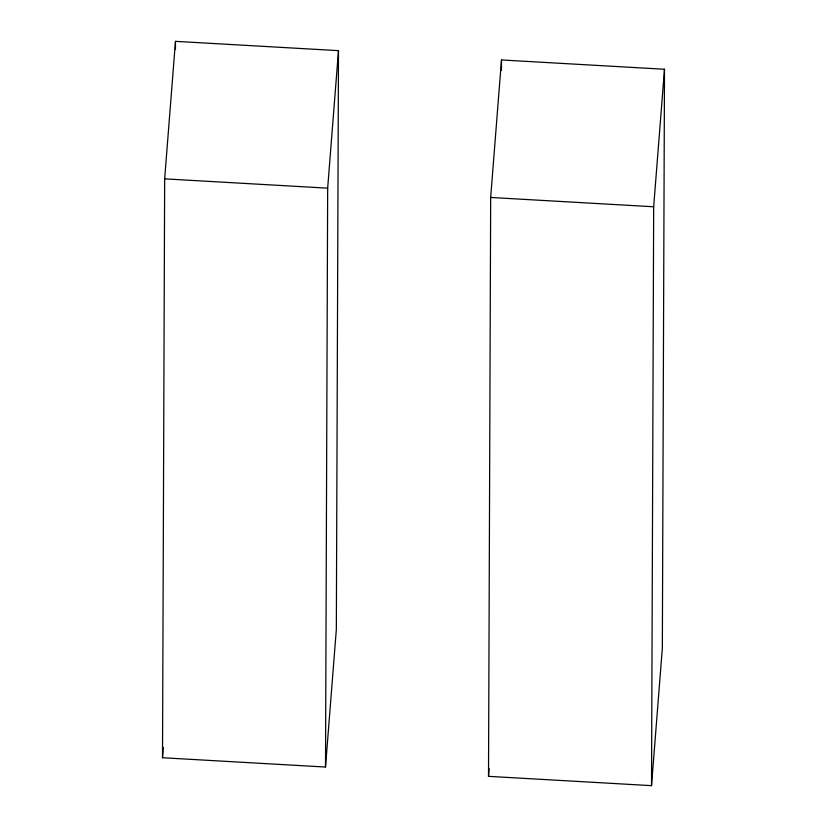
<?xml version="1.0" encoding="UTF-8"?>
<svg xmlns="http://www.w3.org/2000/svg" width="827" height="827" viewBox="0 0 827 827"><rect width="100%" height="100%" fill="white"/><g stroke="black" fill="none" stroke-linecap="round" stroke-linejoin="round"><path stroke-width="1.24" d="M162.505 757.739L164.656 178.859L175.479 41.35L338.491 50.654L336.331 629.533L325.507 767.042L162.505 757.739L163.312 747.453M175.448 49.103L175.479 41.35M325.507 767.042L327.668 188.163L338.491 50.654M488.509 776.346L490.669 197.467L501.493 59.957L664.494 69.261L662.344 648.141L651.521 785.65L488.509 776.346L489.119 768.634M501.451 70.295L501.493 59.957M651.521 785.65L653.671 206.771L664.494 69.261M164.656 178.859L327.668 188.163M490.669 197.467L653.671 206.771"/></g></svg>
